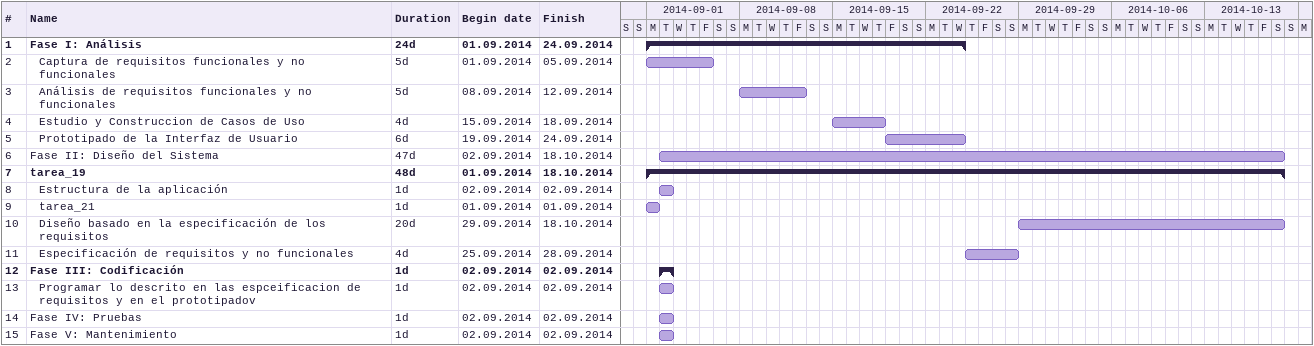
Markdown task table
| ID | Level | Task | Duration | Start | Finish |
|---|---|---|---|---|---|
| 1 | 1 | **Fase I: Análisis** | 24d | 2014-09-01 | 2014-09-24 |
| 2 | 2 | Captura de requisitos funcionales y no funcionales | 5d | 2014-09-01 | 2014-09-05 |
| 3 | 2 | Análisis de requisitos funcionales y no funcionales | 5d | 2014-09-08 | 2014-09-12 |
| 4 | 2 | Estudio y Construccion de Casos de Uso | 4d | 2014-09-15 | 2014-09-18 |
| 5 | 2 | Prototipado de la Interfaz de Usuario | 6d | 2014-09-19 | 2014-09-24 |
| 6 | 1 | Fase II: Diseño del Sistema | 47d | 2014-09-02 | 2014-10-18 |
| 7 | 1 | **tarea_19** | 48d | 2014-09-01 | 2014-10-18 |
| 8 | 2 | Estructura de la aplicación | 1d | 2014-09-02 | 2014-09-02 |
| 9 | 2 | tarea_21 | 1d | 2014-09-01 | 2014-09-01 |
| 10 | 2 | Diseño basado en la especificación de los requisitos | 20d | 2014-09-29 | 2014-10-18 |
| 11 | 2 | Especificación de requisitos y no funcionales | 4d | 2014-09-25 | 2014-09-28 |
| 12 | 1 | **Fase III: Codificación** | 1d | 2014-09-02 | 2014-09-02 |
| 13 | 2 | Programar lo descrito en las espceificacion de requisitos y en el prototipadov | 1d | 2014-09-02 | 2014-09-02 |
| 14 | 1 | Fase IV: Pruebas | 1d | 2014-09-02 | 2014-09-02 |
| 15 | 1 | Fase V: Mantenimiento | 1d | 2014-09-02 | 2014-09-02 |
